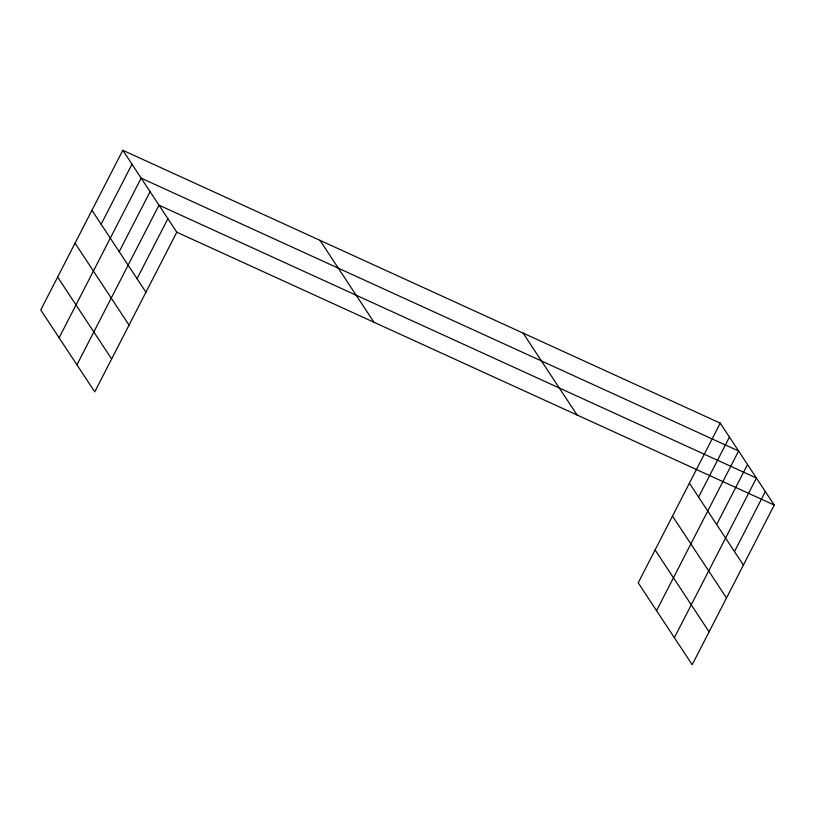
<?xml version="1.0" encoding="UTF-8"?>
<svg xmlns="http://www.w3.org/2000/svg" width="815" height="815" viewBox="0 0 815 815"><rect width="100%" height="100%" fill="white"/><g stroke="black" fill="none" stroke-linecap="round" stroke-linejoin="round"><path stroke-width="1.22" d="M122.8 150.286L40.75 309.945L94.744 391.852L176.794 232.194L122.8 150.286L720.256 423.148L774.25 505.055L692.2 664.714L638.206 582.807L720.256 423.148M101.131 224.247L131.979 164.212M59.108 337.787L141.158 178.139L738.614 451.001L656.564 610.659M119.214 251.682L150.072 191.647M76.926 364.825L158.976 205.166L756.432 478.028L674.382 637.687M137.032 278.71L167.89 218.675M698.577 497.109L729.435 437.074M716.67 524.544L747.518 464.509M734.488 551.582L765.336 491.537M176.794 232.194L774.25 505.055M689.398 483.183L743.392 565.09M672.507 516.058L726.501 597.966M523.098 333.111L577.091 415.008M655.097 549.931L709.091 631.839M319.959 240.333L373.953 322.241M91.952 210.321L145.946 292.228M75.051 243.196L129.045 325.103M57.641 277.069L111.645 358.977"/></g></svg>
